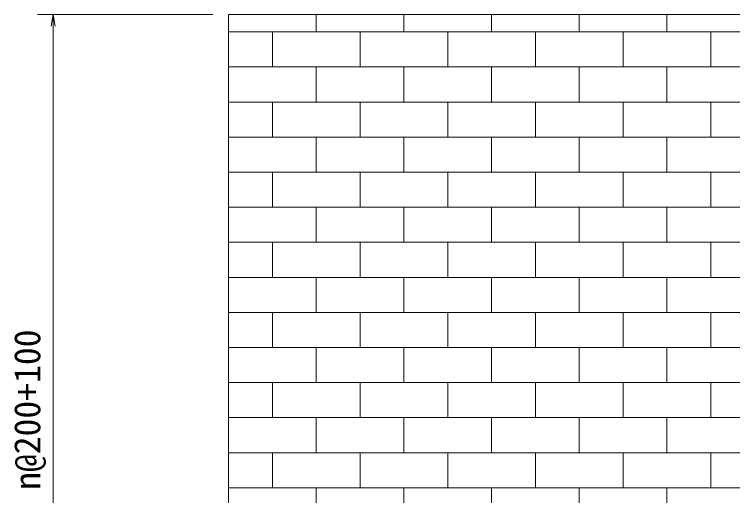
# Model space of a CAD drawing. Units: millimetres, scale not verified. Extents: x 1702 to 43752, y 1233 to 30933.
# Drawn here: x 21808 to 25905, y 21836 to 24581 of the extents above; entities that cross this region are included whole.
import ezdxf
from ezdxf.enums import TextEntityAlignment as Align

# ---------------------------------------------------------------- set-up
doc = ezdxf.new("R2010")
doc.units = ezdxf.units.MM
doc.header["$LTSCALE"] = 50
doc.layers.add('D-STR-DIM', color=7, linetype='Continuous', lineweight=13)
doc.layers.add('D-STR-STR（BLOCK）', color=1, linetype='Continuous', lineweight=13)
doc.styles.add('ＭＳ ゴシック', font='')
doc.styles.get('ＭＳ ゴシック').set_extended_font_data('MS Gothic')

msp = doc.modelspace()

# ---------------------------------------------------------------- linework, layer by layer
at = {"layer": 'D-STR-DIM'}
for p, q in [((22939.53, 24580.99), (21939.53, 24580.99)), ((22018.28, 24513.49), (22029.53, 24580.99)), ((22040.78, 24513.49), (22029.53, 24580.99)), ((22029.53, 24580.99), (22029.53, 24513.49)), ((22029.53, 24513.49), (22029.53, 20148.49))]:
    msp.add_line(p, q, dxfattribs=at)
at = {"layer": 'D-STR-STR（BLOCK）'}
for p, q in [((23029.53, 24580.99), (23529.53, 24580.99)), ((23029.53, 24480.99), (23029.53, 24580.99)), ((23529.53, 24580.99), (23529.53, 24480.99)), ((23529.53, 24580.99), (24029.53, 24580.99)), ((23529.53, 24480.99), (23529.53, 24580.99)), ((24029.53, 24580.99), (24029.53, 24480.99)), ((24029.53, 24580.99), (24529.53, 24580.99)), ((24029.53, 24480.99), (24029.53, 24580.99)), ((24529.53, 24580.99), (24529.53, 24480.99)), ((24529.53, 24580.99), (25029.53, 24580.99)), ((24529.53, 24480.99), (24529.53, 24580.99)), ((25029.53, 24580.99), (25029.53, 24480.99)), ((25029.53, 24580.99), (25529.53, 24580.99)), ((25029.53, 24480.99), (25029.53, 24580.99)), ((25529.53, 24580.99), (26029.53, 24580.99)), ((25529.53, 24480.99), (25529.53, 24580.99)), ((25529.53, 24580.99), (25529.53, 24480.99)), ((23529.53, 24480.99), (23029.53, 24480.99)), ((23029.53, 24280.99), (23029.53, 24480.99)), ((23029.53, 24480.99), (23279.53, 24480.99)), ((23279.53, 24480.99), (23279.53, 24280.99)), ((23279.53, 24480.99), (23779.53, 24480.99)), ((23279.53, 24280.99), (23279.53, 24480.99)), ((24029.53, 24480.99), (23529.53, 24480.99)), ((23779.53, 24480.99), (23779.53, 24280.99)), ((23779.53, 24480.99), (24279.53, 24480.99)), ((23779.53, 24280.99), (23779.53, 24480.99)), ((24529.53, 24480.99), (24029.53, 24480.99)), ((24279.53, 24480.99), (24279.53, 24280.99)), ((24279.53, 24480.99), (24779.53, 24480.99)), ((24279.53, 24280.99), (24279.53, 24480.99)), ((25029.53, 24480.99), (24529.53, 24480.99)), ((24779.53, 24480.99), (24779.53, 24280.99)), ((24779.53, 24480.99), (25279.53, 24480.99)), ((24779.53, 24280.99), (24779.53, 24480.99)), ((25529.53, 24480.99), (25029.53, 24480.99)), ((25279.53, 24480.99), (25279.53, 24280.99)), ((25279.53, 24480.99), (25779.53, 24480.99)), ((25279.53, 24280.99), (25279.53, 24480.99)), ((26029.53, 24480.99), (25529.53, 24480.99)), ((25779.53, 24480.99), (26279.53, 24480.99)), ((25779.53, 24280.99), (25779.53, 24480.99)), ((25779.53, 24480.99), (25779.53, 24280.99)), ((23279.53, 24280.99), (23029.53, 24280.99)), ((23029.53, 24280.99), (23529.53, 24280.99)), ((23029.53, 24080.99), (23029.53, 24280.99)), ((23779.53, 24280.99), (23279.53, 24280.99)), ((23529.53, 24280.99), (23529.53, 24080.99)), ((23529.53, 24280.99), (24029.53, 24280.99)), ((23529.53, 24080.99), (23529.53, 24280.99)), ((24279.53, 24280.99), (23779.53, 24280.99)), ((24029.53, 24280.99), (24029.53, 24080.99)), ((24029.53, 24280.99), (24529.53, 24280.99)), ((24029.53, 24080.99), (24029.53, 24280.99)), ((24779.53, 24280.99), (24279.53, 24280.99)), ((24529.53, 24280.99), (24529.53, 24080.99)), ((24529.53, 24280.99), (25029.53, 24280.99)), ((24529.53, 24080.99), (24529.53, 24280.99)), ((25279.53, 24280.99), (24779.53, 24280.99)), ((25029.53, 24280.99), (25029.53, 24080.99)), ((25029.53, 24280.99), (25529.53, 24280.99)), ((25029.53, 24080.99), (25029.53, 24280.99)), ((25779.53, 24280.99), (25279.53, 24280.99)), ((25529.53, 24280.99), (26029.53, 24280.99)), ((25529.53, 24080.99), (25529.53, 24280.99)), ((25529.53, 24280.99), (25529.53, 24080.99)), ((26279.53, 24280.99), (25779.53, 24280.99)), ((23529.53, 24080.99), (23029.53, 24080.99)), ((23029.53, 23880.99), (23029.53, 24080.99)), ((23029.53, 24080.99), (23279.53, 24080.99)), ((23279.53, 24080.99), (23279.53, 23880.99)), ((23279.53, 24080.99), (23779.53, 24080.99)), ((23279.53, 23880.99), (23279.53, 24080.99)), ((24029.53, 24080.99), (23529.53, 24080.99)), ((23779.53, 24080.99), (24279.53, 24080.99)), ((23779.53, 23880.99), (23779.53, 24080.99)), ((23779.53, 24080.99), (23779.53, 23880.99)), ((24529.53, 24080.99), (24029.53, 24080.99)), ((24279.53, 24080.99), (24279.53, 23880.99)), ((24279.53, 24080.99), (24779.53, 24080.99)), ((24279.53, 23880.99), (24279.53, 24080.99)), ((25029.53, 24080.99), (24529.53, 24080.99)), ((24779.53, 24080.99), (24779.53, 23880.99)), ((24779.53, 24080.99), (25279.53, 24080.99)), ((24779.53, 23880.99), (24779.53, 24080.99)), ((25529.53, 24080.99), (25029.53, 24080.99)), ((25279.53, 24080.99), (25779.53, 24080.99)), ((25279.53, 23880.99), (25279.53, 24080.99)), ((25279.53, 24080.99), (25279.53, 23880.99)), ((26029.53, 24080.99), (25529.53, 24080.99)), ((25779.53, 24080.99), (26279.53, 24080.99)), ((25779.53, 23880.99), (25779.53, 24080.99)), ((25779.53, 24080.99), (25779.53, 23880.99)), ((23279.53, 23880.99), (23029.53, 23880.99)), ((23029.53, 23880.99), (23529.53, 23880.99)), ((23029.53, 23680.99), (23029.53, 23880.99)), ((23779.53, 23880.99), (23279.53, 23880.99)), ((23529.53, 23880.99), (24029.53, 23880.99)), ((23529.53, 23680.99), (23529.53, 23880.99)), ((23529.53, 23880.99), (23529.53, 23680.99)), ((24279.53, 23880.99), (23779.53, 23880.99)), ((24029.53, 23880.99), (24529.53, 23880.99)), ((24029.53, 23680.99), (24029.53, 23880.99)), ((24029.53, 23880.99), (24029.53, 23680.99)), ((24779.53, 23880.99), (24279.53, 23880.99)), ((24529.53, 23880.99), (24529.53, 23680.99)), ((24529.53, 23880.99), (25029.53, 23880.99)), ((24529.53, 23680.99), (24529.53, 23880.99)), ((25279.53, 23880.99), (24779.53, 23880.99)), ((25029.53, 23880.99), (25529.53, 23880.99)), ((25029.53, 23680.99), (25029.53, 23880.99)), ((25029.53, 23880.99), (25029.53, 23680.99)), ((25779.53, 23880.99), (25279.53, 23880.99)), ((25529.53, 23880.99), (25529.53, 23680.99)), ((25529.53, 23880.99), (26029.53, 23880.99)), ((25529.53, 23680.99), (25529.53, 23880.99)), ((26279.53, 23880.99), (25779.53, 23880.99)), ((23529.53, 23680.99), (23029.53, 23680.99)), ((23029.53, 23480.99), (23029.53, 23680.99)), ((23029.53, 23680.99), (23279.53, 23680.99)), ((23279.53, 23680.99), (23279.53, 23480.99)), ((23279.53, 23680.99), (23779.53, 23680.99)), ((23279.53, 23480.99), (23279.53, 23680.99)), ((24029.53, 23680.99), (23529.53, 23680.99)), ((23779.53, 23680.99), (24279.53, 23680.99)), ((23779.53, 23480.99), (23779.53, 23680.99)), ((23779.53, 23680.99), (23779.53, 23480.99)), ((24529.53, 23680.99), (24029.53, 23680.99)), ((24279.53, 23680.99), (24279.53, 23480.99)), ((24279.53, 23680.99), (24779.53, 23680.99)), ((24279.53, 23480.99), (24279.53, 23680.99)), ((25029.53, 23680.99), (24529.53, 23680.99)), ((24779.53, 23680.99), (24779.53, 23480.99)), ((24779.53, 23680.99), (25279.53, 23680.99)), ((24779.53, 23480.99), (24779.53, 23680.99)), ((25529.53, 23680.99), (25029.53, 23680.99)), ((25279.53, 23680.99), (25779.53, 23680.99)), ((25279.53, 23480.99), (25279.53, 23680.99)), ((25279.53, 23680.99), (25279.53, 23480.99)), ((26029.53, 23680.99), (25529.53, 23680.99)), ((25779.53, 23680.99), (26279.53, 23680.99)), ((25779.53, 23480.99), (25779.53, 23680.99)), ((25779.53, 23680.99), (25779.53, 23480.99)), ((23279.53, 23480.99), (23029.53, 23480.99)), ((23029.53, 23480.99), (23529.53, 23480.99)), ((23029.53, 23280.99), (23029.53, 23480.99)), ((23779.53, 23480.99), (23279.53, 23480.99)), ((23529.53, 23480.99), (24029.53, 23480.99)), ((23529.53, 23280.99), (23529.53, 23480.99)), ((23529.53, 23480.99), (23529.53, 23280.99)), ((24279.53, 23480.99), (23779.53, 23480.99)), ((24029.53, 23480.99), (24529.53, 23480.99)), ((24029.53, 23280.99), (24029.53, 23480.99)), ((24029.53, 23480.99), (24029.53, 23280.99)), ((24779.53, 23480.99), (24279.53, 23480.99)), ((24529.53, 23480.99), (24529.53, 23280.99)), ((24529.53, 23480.99), (25029.53, 23480.99)), ((24529.53, 23280.99), (24529.53, 23480.99)), ((25279.53, 23480.99), (24779.53, 23480.99)), ((25029.53, 23480.99), (25529.53, 23480.99)), ((25029.53, 23280.99), (25029.53, 23480.99)), ((25029.53, 23480.99), (25029.53, 23280.99)), ((25779.53, 23480.99), (25279.53, 23480.99)), ((25529.53, 23480.99), (25529.53, 23280.99)), ((25529.53, 23480.99), (26029.53, 23480.99)), ((25529.53, 23280.99), (25529.53, 23480.99)), ((26279.53, 23480.99), (25779.53, 23480.99)), ((23529.53, 23280.99), (23029.53, 23280.99)), ((23029.53, 23080.99), (23029.53, 23280.99)), ((23029.53, 23280.99), (23279.53, 23280.99)), ((23279.53, 23280.99), (23279.53, 23080.99)), ((23279.53, 23280.99), (23779.53, 23280.99)), ((23279.53, 23080.99), (23279.53, 23280.99)), ((24029.53, 23280.99), (23529.53, 23280.99)), ((23779.53, 23280.99), (24279.53, 23280.99)), ((23779.53, 23080.99), (23779.53, 23280.99)), ((23779.53, 23280.99), (23779.53, 23080.99)), ((24529.53, 23280.99), (24029.53, 23280.99)), ((24279.53, 23280.99), (24279.53, 23080.99)), ((24279.53, 23280.99), (24779.53, 23280.99)), ((24279.53, 23080.99), (24279.53, 23280.99)), ((25029.53, 23280.99), (24529.53, 23280.99)), ((24779.53, 23280.99), (24779.53, 23080.99)), ((24779.53, 23280.99), (25279.53, 23280.99)), ((24779.53, 23080.99), (24779.53, 23280.99)), ((25529.53, 23280.99), (25029.53, 23280.99)), ((25279.53, 23280.99), (25779.53, 23280.99)), ((25279.53, 23080.99), (25279.53, 23280.99)), ((25279.53, 23280.99), (25279.53, 23080.99)), ((26029.53, 23280.99), (25529.53, 23280.99)), ((25779.53, 23280.99), (26279.53, 23280.99)), ((25779.53, 23080.99), (25779.53, 23280.99)), ((25779.53, 23280.99), (25779.53, 23080.99)), ((23279.53, 23080.99), (23029.53, 23080.99)), ((23029.53, 23080.99), (23529.53, 23080.99)), ((23029.53, 22880.99), (23029.53, 23080.99)), ((23779.53, 23080.99), (23279.53, 23080.99)), ((23529.53, 23080.99), (24029.53, 23080.99)), ((23529.53, 22880.99), (23529.53, 23080.99)), ((23529.53, 23080.99), (23529.53, 22880.99)), ((24279.53, 23080.99), (23779.53, 23080.99)), ((24029.53, 23080.99), (24529.53, 23080.99)), ((24029.53, 22880.99), (24029.53, 23080.99)), ((24029.53, 23080.99), (24029.53, 22880.99)), ((24779.53, 23080.99), (24279.53, 23080.99)), ((24529.53, 23080.99), (24529.53, 22880.99)), ((24529.53, 23080.99), (25029.53, 23080.99)), ((24529.53, 22880.99), (24529.53, 23080.99)), ((25279.53, 23080.99), (24779.53, 23080.99)), ((25029.53, 23080.99), (25529.53, 23080.99)), ((25029.53, 22880.99), (25029.53, 23080.99)), ((25029.53, 23080.99), (25029.53, 22880.99)), ((25779.53, 23080.99), (25279.53, 23080.99)), ((25529.53, 23080.99), (25529.53, 22880.99)), ((25529.53, 23080.99), (26029.53, 23080.99)), ((25529.53, 22880.99), (25529.53, 23080.99)), ((26279.53, 23080.99), (25779.53, 23080.99)), ((23529.53, 22880.99), (23029.53, 22880.99)), ((23029.53, 22680.99), (23029.53, 22880.99)), ((23029.53, 22880.99), (23279.53, 22880.99)), ((23279.53, 22880.99), (23279.53, 22680.99)), ((23279.53, 22880.99), (23779.53, 22880.99)), ((23279.53, 22680.99), (23279.53, 22880.99)), ((24029.53, 22880.99), (23529.53, 22880.99)), ((23779.53, 22880.99), (24279.53, 22880.99)), ((23779.53, 22680.99), (23779.53, 22880.99)), ((23779.53, 22880.99), (23779.53, 22680.99)), ((24529.53, 22880.99), (24029.53, 22880.99)), ((24279.53, 22880.99), (24279.53, 22680.99)), ((24279.53, 22880.99), (24779.53, 22880.99)), ((24279.53, 22680.99), (24279.53, 22880.99)), ((25029.53, 22880.99), (24529.53, 22880.99)), ((24779.53, 22880.99), (24779.53, 22680.99)), ((24779.53, 22880.99), (25279.53, 22880.99)), ((24779.53, 22680.99), (24779.53, 22880.99)), ((25529.53, 22880.99), (25029.53, 22880.99)), ((25279.53, 22880.99), (25779.53, 22880.99)), ((25279.53, 22680.99), (25279.53, 22880.99)), ((25279.53, 22880.99), (25279.53, 22680.99)), ((26029.53, 22880.99), (25529.53, 22880.99)), ((25779.53, 22880.99), (26279.53, 22880.99)), ((25779.53, 22680.99), (25779.53, 22880.99)), ((25779.53, 22880.99), (25779.53, 22680.99)), ((23279.53, 22680.99), (23029.53, 22680.99)), ((23029.53, 22680.99), (23529.53, 22680.99)), ((23029.53, 22480.99), (23029.53, 22680.99)), ((23779.53, 22680.99), (23279.53, 22680.99)), ((23529.53, 22680.99), (24029.53, 22680.99)), ((23529.53, 22480.99), (23529.53, 22680.99)), ((23529.53, 22680.99), (23529.53, 22480.99)), ((24279.53, 22680.99), (23779.53, 22680.99)), ((24029.53, 22680.99), (24529.53, 22680.99)), ((24029.53, 22480.99), (24029.53, 22680.99)), ((24029.53, 22680.99), (24029.53, 22480.99)), ((24779.53, 22680.99), (24279.53, 22680.99)), ((24529.53, 22680.99), (24529.53, 22480.99)), ((24529.53, 22680.99), (25029.53, 22680.99)), ((24529.53, 22480.99), (24529.53, 22680.99)), ((25279.53, 22680.99), (24779.53, 22680.99)), ((25029.53, 22680.99), (25529.53, 22680.99)), ((25029.53, 22480.99), (25029.53, 22680.99)), ((25029.53, 22680.99), (25029.53, 22480.99)), ((25779.53, 22680.99), (25279.53, 22680.99)), ((25529.53, 22680.99), (25529.53, 22480.99)), ((25529.53, 22680.99), (26029.53, 22680.99)), ((25529.53, 22480.99), (25529.53, 22680.99)), ((26279.53, 22680.99), (25779.53, 22680.99)), ((23529.53, 22480.99), (23029.53, 22480.99)), ((23029.53, 22280.99), (23029.53, 22480.99)), ((23029.53, 22480.99), (23279.53, 22480.99)), ((23279.53, 22480.99), (23279.53, 22280.99)), ((23279.53, 22480.99), (23779.53, 22480.99)), ((23279.53, 22280.99), (23279.53, 22480.99)), ((24029.53, 22480.99), (23529.53, 22480.99)), ((23779.53, 22480.99), (24279.53, 22480.99)), ((23779.53, 22280.99), (23779.53, 22480.99)), ((23779.53, 22480.99), (23779.53, 22280.99)), ((24529.53, 22480.99), (24029.53, 22480.99)), ((24279.53, 22480.99), (24279.53, 22280.99)), ((24279.53, 22480.99), (24779.53, 22480.99)), ((24279.53, 22280.99), (24279.53, 22480.99)), ((25029.53, 22480.99), (24529.53, 22480.99)), ((24779.53, 22480.99), (24779.53, 22280.99)), ((24779.53, 22480.99), (25279.53, 22480.99)), ((24779.53, 22280.99), (24779.53, 22480.99)), ((25529.53, 22480.99), (25029.53, 22480.99)), ((25279.53, 22480.99), (25779.53, 22480.99)), ((25279.53, 22280.99), (25279.53, 22480.99)), ((25279.53, 22480.99), (25279.53, 22280.99)), ((26029.53, 22480.99), (25529.53, 22480.99)), ((25779.53, 22480.99), (26279.53, 22480.99)), ((25779.53, 22280.99), (25779.53, 22480.99)), ((25779.53, 22480.99), (25779.53, 22280.99)), ((23279.53, 22280.99), (23029.53, 22280.99)), ((23029.53, 22280.99), (23529.53, 22280.99)), ((23029.53, 22080.99), (23029.53, 22280.99)), ((23779.53, 22280.99), (23279.53, 22280.99)), ((23529.53, 22280.99), (24029.53, 22280.99)), ((23529.53, 22080.99), (23529.53, 22280.99)), ((23529.53, 22280.99), (23529.53, 22080.99)), ((24279.53, 22280.99), (23779.53, 22280.99)), ((24029.53, 22280.99), (24529.53, 22280.99)), ((24029.53, 22080.99), (24029.53, 22280.99)), ((24029.53, 22280.99), (24029.53, 22080.99)), ((24779.53, 22280.99), (24279.53, 22280.99)), ((24529.53, 22280.99), (24529.53, 22080.99)), ((24529.53, 22280.99), (25029.53, 22280.99)), ((24529.53, 22080.99), (24529.53, 22280.99)), ((25279.53, 22280.99), (24779.53, 22280.99)), ((25029.53, 22280.99), (25529.53, 22280.99)), ((25029.53, 22080.99), (25029.53, 22280.99)), ((25029.53, 22280.99), (25029.53, 22080.99)), ((25779.53, 22280.99), (25279.53, 22280.99)), ((25529.53, 22280.99), (25529.53, 22080.99)), ((25529.53, 22280.99), (26029.53, 22280.99)), ((25529.53, 22080.99), (25529.53, 22280.99)), ((26279.53, 22280.99), (25779.53, 22280.99)), ((23529.53, 22080.99), (23029.53, 22080.99)), ((23029.53, 21880.99), (23029.53, 22080.99)), ((23029.53, 22080.99), (23279.53, 22080.99)), ((23279.53, 22080.99), (23279.53, 21880.99)), ((23279.53, 22080.99), (23779.53, 22080.99)), ((23279.53, 21880.99), (23279.53, 22080.99)), ((24029.53, 22080.99), (23529.53, 22080.99)), ((23779.53, 22080.99), (24279.53, 22080.99)), ((23779.53, 21880.99), (23779.53, 22080.99)), ((23779.53, 22080.99), (23779.53, 21880.99)), ((24529.53, 22080.99), (24029.53, 22080.99)), ((24279.53, 22080.99), (24279.53, 21880.99)), ((24279.53, 22080.99), (24779.53, 22080.99)), ((24279.53, 21880.99), (24279.53, 22080.99)), ((25029.53, 22080.99), (24529.53, 22080.99)), ((24779.53, 22080.99), (24779.53, 21880.99)), ((24779.53, 22080.99), (25279.53, 22080.99)), ((24779.53, 21880.99), (24779.53, 22080.99)), ((25529.53, 22080.99), (25029.53, 22080.99)), ((25279.53, 22080.99), (25779.53, 22080.99)), ((25279.53, 21880.99), (25279.53, 22080.99)), ((25279.53, 22080.99), (25279.53, 21880.99)), ((26029.53, 22080.99), (25529.53, 22080.99)), ((25779.53, 22080.99), (26279.53, 22080.99)), ((25779.53, 21880.99), (25779.53, 22080.99)), ((25779.53, 22080.99), (25779.53, 21880.99)), ((23279.53, 21880.99), (23029.53, 21880.99)), ((23029.53, 21880.99), (23529.53, 21880.99)), ((23029.53, 21680.99), (23029.53, 21880.99)), ((23779.53, 21880.99), (23279.53, 21880.99)), ((23529.53, 21880.99), (24029.53, 21880.99)), ((23529.53, 21680.99), (23529.53, 21880.99)), ((23529.53, 21880.99), (23529.53, 21680.99)), ((24279.53, 21880.99), (23779.53, 21880.99)), ((24029.53, 21880.99), (24529.53, 21880.99)), ((24029.53, 21680.99), (24029.53, 21880.99)), ((24029.53, 21880.99), (24029.53, 21680.99)), ((24779.53, 21880.99), (24279.53, 21880.99)), ((24529.53, 21880.99), (24529.53, 21680.99)), ((24529.53, 21880.99), (25029.53, 21880.99)), ((24529.53, 21680.99), (24529.53, 21880.99)), ((25279.53, 21880.99), (24779.53, 21880.99)), ((25029.53, 21880.99), (25529.53, 21880.99)), ((25029.53, 21680.99), (25029.53, 21880.99)), ((25029.53, 21880.99), (25029.53, 21680.99)), ((25779.53, 21880.99), (25279.53, 21880.99)), ((25529.53, 21880.99), (25529.53, 21680.99)), ((25529.53, 21880.99), (26029.53, 21880.99)), ((25529.53, 21680.99), (25529.53, 21880.99)), ((26279.53, 21880.99), (25779.53, 21880.99))]:
    msp.add_line(p, q, dxfattribs=at)

# ---------------------------------------------------------------- texts
at = {"layer": 'D-STR-DIM', "style": 'ＭＳ ゴシック'}
msp.add_text('n@200+100', height=149.5, rotation=90, dxfattribs=at).set_placement((22000.41, 21868.49), align=Align.BOTTOM_LEFT)

doc.saveas('drawing.dxf')
